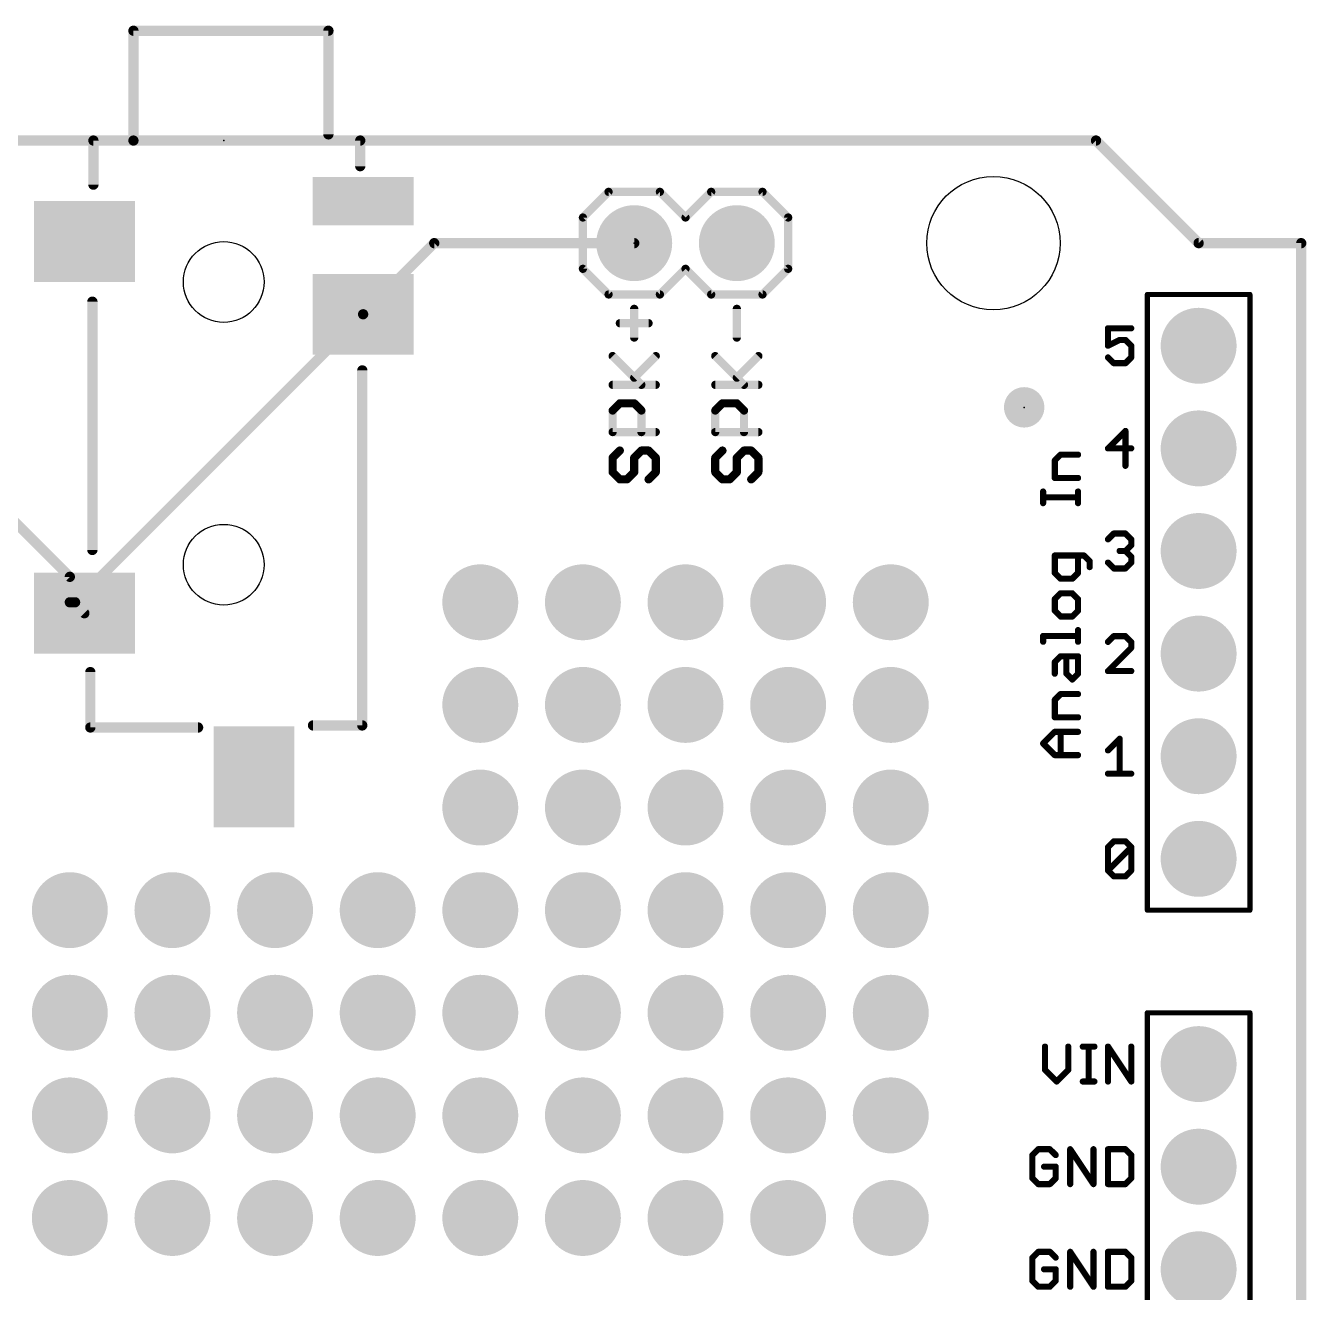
# Model space of a CAD drawing. Extents: x -0.1 to 53.5, y -15.6 to 62.5.
# Drawn here: x 21.77 to 53.47, y 31.18 to 62.53 of the extents above; entities that cross this region are included whole.
import ezdxf

# ---------------------------------------------------------------- set-up
doc = ezdxf.new("R2010")
doc.units = 0
for name, color, linetype in [('1', 12, 'CONTINUOUS'), ('16', 132, 'CONTINUOUS'), ('17', 110, 'CONTINUOUS'), ('18', 110, 'CONTINUOUS'), ('20', 53, 'CONTINUOUS'), ('21', 41, 'CONTINUOUS'), ('23', 53, 'CONTINUOUS'), ('51', 53, 'CONTINUOUS')]:
    doc.layers.add(name, color=color, linetype=linetype)

# ---------------------------------------------------------------- blocks, each defined once
blk = doc.blocks.new('RECT')
blk.add_solid([(-0.5, -0.5), (0.5, -0.5), (-0.5, 0.5), (0.5, 0.5)])
blk = doc.blocks.new('ROUNDP')
at = {"const_width": 0.5}
blk.add_lwpolyline([(0, -0.25, 1), (0, 0.25, 1), (0, -0.25)], format="xyb", dxfattribs=at)
blk = doc.blocks.new('PIE')
at = {"const_width": 0.5}
blk.add_lwpolyline([(0, -0.25, 1), (0, 0.25, 1), (0, -0.25)], format="xyb", dxfattribs=at)
blk = doc.blocks.new('ROUNDV')
at = {"const_width": 0.5}
blk.add_lwpolyline([(0, -0.25, 1), (0, 0.25, 1), (0, -0.25)], format="xyb", dxfattribs=at)

msp = doc.modelspace()

# ---------------------------------------------------------------- linework, layer by layer
at = {"layer": '1', "const_width": 0.254}
for points in [[(15.24, 59.69), (48.26, 59.69)], [(48.26, 59.69), (50.8, 57.15)], [(30.12, 55.39), (31.88, 57.15)], [(31.88, 57.15), (36.83, 57.15)], [(50.8, 57.15), (53.34, 57.15)], [(53.34, 57.15), (53.34, 2.54)], [(22.99, 48.26), (30.12, 55.39)], [(22.86, 48.89), (19.68, 52.07)], [(22.86, 48.26), (22.86, 48.89)], [(22.95, 48.26), (22.86, 48.26)], [(22.95, 48.26), (22.86, 48.26)], [(22.86, 48.26), (22.99, 48.26)], [(23.22, 47.99), (22.95, 48.26)], [(23.22, 47.99), (22.95, 48.26)]]:
    msp.add_lwpolyline(points, dxfattribs=at)
at = {"layer": '1', "const_width": 0.127}
for points in [[(48.3049, 59.7349, 1), (48.2151, 59.6451)], [(48.26, 59.6265, 1), (48.26, 59.7535)], [(31.88, 57.2135, 1), (31.88, 57.0865)], [(31.9249, 57.1051, 1), (31.8351, 57.1949)], [(36.83, 57.0865, 1), (36.83, 57.2135)], [(50.8, 57.2135, 1), (50.8, 57.0865)], [(50.7551, 57.1051, 1), (50.8449, 57.1949)], [(53.4035, 57.15, 1), (53.2765, 57.15)], [(53.34, 57.0865, 1), (53.34, 57.2135)], [(30.0751, 55.4349, 1), (30.1649, 55.3451)], [(30.1649, 55.3451, 1), (30.0751, 55.4349)], [(22.9235, 48.89, 1), (22.7965, 48.89)], [(22.8151, 48.8451, 1), (22.9049, 48.9349)], [(22.86, 48.3235, 1), (22.86, 48.1965)], [(22.86, 48.3235, 1), (22.86, 48.1965)], [(22.86, 48.3235, 1), (22.86, 48.1965)], [(22.7965, 48.26, 1), (22.9235, 48.26)], [(22.9949, 48.3049, 1), (22.9051, 48.2151)], [(22.9949, 48.3049, 1), (22.9051, 48.2151)], [(22.9451, 48.3049, 1), (23.0349, 48.2151)], [(22.95, 48.1965, 1), (22.95, 48.3235)], [(22.95, 48.1965, 1), (22.95, 48.3235)], [(22.99, 48.1965, 1), (22.99, 48.3235)], [(23.1751, 47.9451, 1), (23.2649, 48.0349)], [(23.1751, 47.9451, 1), (23.2649, 48.0349)]]:
    msp.add_lwpolyline(points, format="xyb", dxfattribs=at)
at = {"layer": '16', "const_width": 0.254}
for points in [[(15.24, 59.69), (48.26, 59.69)], [(48.26, 59.69), (50.8, 57.15)], [(50.8, 57.15), (53.34, 57.15)], [(53.34, 57.15), (53.34, 2.54)]]:
    msp.add_lwpolyline(points, dxfattribs=at)
at = {"layer": '16', "const_width": 0.127}
for points in [[(48.3049, 59.7349, 1), (48.2151, 59.6451)], [(48.26, 59.6265, 1), (48.26, 59.7535)], [(50.8, 57.2135, 1), (50.8, 57.0865)], [(50.7551, 57.1051, 1), (50.8449, 57.1949)], [(53.4035, 57.15, 1), (53.2765, 57.15)], [(53.34, 57.0865, 1), (53.34, 57.2135)]]:
    msp.add_lwpolyline(points, format="xyb", dxfattribs=at)
at = {"layer": '20', "const_width": 0.254}
for points in [[(15.24, 59.69), (48.26, 59.69)], [(48.26, 59.69), (50.8, 57.15)], [(50.8, 57.15), (53.34, 57.15)], [(53.34, 57.15), (53.34, 2.54)]]:
    msp.add_lwpolyline(points, dxfattribs=at)
at = {"layer": '20', "const_width": 0.127}
for points in [[(48.3049, 59.7349, 1), (48.2151, 59.6451)], [(48.26, 59.6265, 1), (48.26, 59.7535)], [(50.8, 57.2135, 1), (50.8, 57.0865)], [(50.7551, 57.1051, 1), (50.8449, 57.1949)], [(53.4035, 57.15, 1), (53.2765, 57.15)], [(53.34, 57.0865, 1), (53.34, 57.2135)]]:
    msp.add_lwpolyline(points, format="xyb", dxfattribs=at)
at = {"layer": '20'}
for centre, radius in [((45.72, 57.15), 1.651), ((26.67, 56.19), 1), ((26.67, 49.19), 1)]:
    msp.add_circle(centre, radius, dxfattribs=at)
at = {"layer": '21'}
for points, const_width in [([(36.195, 58.42), (35.56, 57.785)], 0.2032), ([(36.195, 58.42), (37.465, 58.42)], 0.2032), ([(37.465, 58.42), (38.1, 57.785)], 0.2032), ([(38.1, 57.785), (38.735, 58.42)], 0.2032), ([(38.735, 58.42), (40.005, 58.42)], 0.2032), ([(40.005, 58.42), (40.64, 57.785)], 0.2032), ([(35.56, 57.785), (35.56, 56.515)], 0.2032), ([(40.64, 57.785), (40.64, 56.515)], 0.2032), ([(35.56, 56.515), (36.195, 55.88)], 0.2032), ([(38.1, 56.515), (37.465, 55.88)], 0.2032), ([(38.735, 55.88), (38.1, 56.515)], 0.2032), ([(40.64, 56.515), (40.005, 55.88)], 0.2032), ([(23.4188, 55.7022), (23.4188, 49.5554)], 0.254), ([(37.465, 55.88), (36.195, 55.88)], 0.2032), ([(40.005, 55.88), (38.735, 55.88)], 0.2032), ([(36.8295, 54.8122), (36.8295, 55.524)], 0.2032), ([(39.3695, 54.8122), (39.3695, 55.524)], 0.2032), ([(36.4736, 55.1681), (37.1855, 55.1681)], 0.2032), ([(49.1326, 55.0425), (48.5564, 55.0425)], 0.1524), ([(48.5564, 55.0425), (48.5564, 54.6104)], 0.1524), ([(48.5564, 54.6104), (48.8445, 54.7544)], 0.1524), ([(48.8445, 54.7544), (48.9886, 54.7544)], 0.1524), ([(48.9886, 54.7544), (49.1326, 54.6104)], 0.1524), ([(49.1326, 54.6104), (49.1326, 54.3223)], 0.1524), ([(37.0075, 53.6428), (36.2957, 54.3546)], 0.2032), ([(36.8295, 53.8207), (37.3634, 54.3546)], 0.2032), ([(39.5475, 53.6428), (38.8357, 54.3546)], 0.2032), ([(39.3695, 53.8207), (39.9034, 54.3546)], 0.2032), ([(48.7004, 54.1782), (48.5564, 54.3223)], 0.1524), ([(48.9886, 54.1782), (48.7004, 54.1782)], 0.1524), ([(49.1326, 54.3223), (48.9886, 54.1782)], 0.1524), ([(30.099, 45.212), (30.099, 54.0004)], 0.254), ([(36.2957, 53.6428), (37.3634, 53.6428)], 0.2032), ([(38.8357, 53.6428), (39.9034, 53.6428)], 0.2032), ([(36.2957, 53.0073), (36.4736, 53.1852)], 0.2032), ([(36.4736, 53.1852), (36.8295, 53.1852)], 0.2032), ([(36.8295, 53.1852), (37.0075, 53.0073)], 0.2032), ([(38.8357, 53.0073), (39.0136, 53.1852)], 0.2032), ([(39.0136, 53.1852), (39.3695, 53.1852)], 0.2032), ([(39.3695, 53.1852), (39.5475, 53.0073)], 0.2032), ([(36.2957, 52.4734), (36.2957, 53.0073)], 0.2032), ([(37.0075, 53.0073), (37.0075, 52.4734)], 0.2032), ([(38.8357, 52.4734), (38.8357, 53.0073)], 0.2032), ([(39.5475, 53.0073), (39.5475, 52.4734)], 0.2032), ([(37.3634, 52.4734), (36.2957, 52.4734)], 0.2032), ([(39.9034, 52.4734), (38.8357, 52.4734)], 0.2032), ([(48.9886, 52.5025), (48.5564, 52.0704)], 0.1524), ([(48.9886, 51.6382), (48.9886, 52.5025)], 0.1524), ([(36.4736, 52.0158), (36.2957, 51.8379)], 0.2032), ([(36.8295, 51.8379), (37.0075, 52.0158)], 0.2032), ([(37.0075, 52.0158), (37.1855, 52.0158)], 0.2032), ([(37.1855, 52.0158), (37.3634, 51.8379)], 0.2032), ([(39.0136, 52.0158), (38.8357, 51.8379)], 0.2032), ([(39.3695, 51.8379), (39.5475, 52.0158)], 0.2032), ([(39.5475, 52.0158), (39.7255, 52.0158)], 0.2032), ([(39.7255, 52.0158), (39.9034, 51.8379)], 0.2032), ([(47.2393, 51.7698), (47.3833, 51.9139)], 0.1524), ([(47.3833, 51.9139), (47.8155, 51.9139)], 0.1524), ([(48.5564, 52.0704), (49.1326, 52.0704)], 0.1524), ([(36.2957, 51.8379), (36.2957, 51.482)], 0.2032), ([(36.8295, 51.482), (36.8295, 51.8379)], 0.2032), ([(37.3634, 51.8379), (37.3634, 51.482)], 0.2032), ([(38.8357, 51.8379), (38.8357, 51.482)], 0.2032), ([(39.3695, 51.482), (39.3695, 51.8379)], 0.2032), ([(39.9034, 51.8379), (39.9034, 51.482)], 0.2032), ([(47.2393, 51.3377), (47.2393, 51.7698)], 0.1524), ([(36.2957, 51.482), (36.4736, 51.304)], 0.2032), ([(36.4736, 51.304), (36.6516, 51.304)], 0.2032), ([(36.6516, 51.304), (36.8295, 51.482)], 0.2032), ([(37.3634, 51.482), (37.1855, 51.304)], 0.2032), ([(38.8357, 51.482), (39.0136, 51.304)], 0.2032), ([(39.0136, 51.304), (39.1916, 51.304)], 0.2032), ([(39.1916, 51.304), (39.3695, 51.482)], 0.2032), ([(39.9034, 51.482), (39.7255, 51.304)], 0.2032), ([(47.8155, 51.3377), (47.2393, 51.3377)], 0.1524), ([(46.9512, 50.714), (46.9512, 51.0021)], 0.1524), ([(47.8155, 50.714), (47.8155, 51.0021)], 0.1524), ([(47.8155, 50.8581), (46.9512, 50.8581)], 0.1524), ([(48.5564, 49.8185), (48.7004, 49.9625)], 0.1524), ([(48.7004, 49.9625), (48.9886, 49.9625)], 0.1524), ([(48.9886, 49.9625), (49.1326, 49.8185)], 0.1524), ([(49.1326, 49.8185), (49.1326, 49.6744)], 0.1524), ([(47.9596, 49.4192), (47.2393, 49.4192)], 0.1524), ([(47.2393, 49.4192), (47.2393, 48.987)], 0.1524), ([(47.8155, 48.987), (47.8155, 49.4192)], 0.1524), ([(48.1036, 49.2751), (47.9596, 49.4192)], 0.1524), ([(48.9886, 49.5304), (48.8445, 49.5304)], 0.1524), ([(49.1326, 49.6744), (48.9886, 49.5304)], 0.1524), ([(48.9886, 49.5304), (49.1326, 49.3863)], 0.1524), ([(49.1326, 49.3863), (49.1326, 49.2423)], 0.1524), ([(48.1036, 49.1311), (48.1036, 49.2751)], 0.1524), ([(48.7004, 49.0982), (48.5564, 49.2423)], 0.1524), ([(48.9886, 49.0982), (48.7004, 49.0982)], 0.1524), ([(49.1326, 49.2423), (48.9886, 49.0982)], 0.1524), ([(47.2393, 48.987), (47.3833, 48.843)], 0.1524), ([(47.3833, 48.843), (47.6714, 48.843)], 0.1524), ([(47.6714, 48.843), (47.8155, 48.987)], 0.1524), ([(47.3833, 48.4837), (47.2393, 48.3396)], 0.1524), ([(47.6714, 48.4837), (47.3833, 48.4837)], 0.1524), ([(47.8155, 48.3396), (47.6714, 48.4837)], 0.1524), ([(47.2393, 48.3396), (47.2393, 48.0515)], 0.1524), ([(47.8155, 48.0515), (47.8155, 48.3396)], 0.1524), ([(47.2393, 48.0515), (47.3833, 47.9074)], 0.1524), ([(47.3833, 47.9074), (47.6714, 47.9074)], 0.1524), ([(47.6714, 47.9074), (47.8155, 48.0515)], 0.1524), ([(47.8155, 47.2838), (47.8155, 47.5719)], 0.1524), ([(46.9512, 47.2838), (46.9512, 47.4278)], 0.1524), ([(46.9512, 47.4278), (47.8155, 47.4278)], 0.1524), ([(48.7004, 47.4225), (48.5564, 47.2785)], 0.1524), ([(48.9886, 47.4225), (48.7004, 47.4225)], 0.1524), ([(49.1326, 47.2785), (48.9886, 47.4225)], 0.1524), ([(49.1326, 47.1344), (49.1326, 47.2785)], 0.1524), ([(47.2393, 46.7804), (47.3833, 46.9245)], 0.1524), ([(47.3833, 46.9245), (47.8155, 46.9245)], 0.1524), ([(47.5274, 46.4923), (47.5274, 46.9245)], 0.1524), ([(47.8155, 46.9245), (47.8155, 46.4923)], 0.1524), ([(48.5564, 46.5582), (49.1326, 47.1344)], 0.1524), ([(23.368, 45.1612), (23.368, 46.5328)], 0.254), ([(47.2393, 46.4923), (47.2393, 46.7804)], 0.1524), ([(49.1326, 46.5582), (48.5564, 46.5582)], 0.1524), ([(47.6714, 46.3482), (47.5274, 46.4923)], 0.1524), ([(47.8155, 46.4923), (47.6714, 46.3482)], 0.1524), ([(47.2393, 45.8449), (47.3833, 45.989)], 0.1524), ([(47.3833, 45.989), (47.8155, 45.989)], 0.1524), ([(47.2393, 45.4127), (47.2393, 45.8449)], 0.1524), ([(28.8798, 45.212), (30.099, 45.212)], 0.254), ([(47.8155, 45.4127), (47.2393, 45.4127)], 0.1524), ([(26.035, 45.1612), (23.368, 45.1612)], 0.254), ([(46.9512, 44.7653), (47.2393, 45.0534)], 0.1524), ([(47.2393, 45.0534), (47.8155, 45.0534)], 0.1524), ([(47.3833, 44.4772), (47.3833, 45.0534)], 0.1524), ([(47.2393, 44.4772), (46.9512, 44.7653)], 0.1524), ([(48.5564, 44.5944), (48.8445, 44.8825)], 0.1524), ([(48.8445, 44.8825), (48.8445, 44.0182)], 0.1524), ([(47.8155, 44.4772), (47.2393, 44.4772)], 0.1524), ([(48.5564, 44.0182), (49.1326, 44.0182)], 0.1524), ([(48.5564, 42.1985), (48.7004, 42.3425)], 0.1524), ([(48.5564, 41.6223), (48.5564, 42.1985)], 0.1524), ([(48.5564, 41.6223), (49.1326, 42.1985)], 0.1524), ([(48.7004, 42.3425), (48.9886, 42.3425)], 0.1524), ([(48.9886, 42.3425), (49.1326, 42.1985)], 0.1524), ([(49.1326, 42.1985), (49.1326, 41.6223)], 0.1524), ([(48.7004, 41.4782), (48.5564, 41.6223)], 0.1524), ([(48.9886, 41.4782), (48.7004, 41.4782)], 0.1524), ([(49.1326, 41.6223), (48.9886, 41.4782)], 0.1524), ([(46.9972, 37.2625), (46.9972, 36.6863)], 0.1524), ([(47.5734, 36.6863), (47.5734, 37.2625)], 0.1524), ([(47.9327, 37.2625), (48.2208, 37.2625)], 0.1524), ([(48.0768, 36.3982), (48.0768, 37.2625)], 0.1524), ([(48.5564, 36.3982), (48.5564, 37.2625)], 0.1524), ([(48.5564, 37.2625), (49.1326, 36.3982)], 0.1524), ([(49.1326, 36.3982), (49.1326, 37.2625)], 0.1524), ([(46.9972, 36.6863), (47.2853, 36.3982)], 0.1524), ([(47.2853, 36.3982), (47.5734, 36.6863)], 0.1524), ([(47.9327, 36.3982), (48.2208, 36.3982)], 0.1524), ([(46.8294, 34.7225), (46.6853, 34.5785)], 0.1524), ([(46.6853, 34.5785), (46.6853, 34.0023)], 0.1524), ([(47.1175, 34.7225), (46.8294, 34.7225)], 0.1524), ([(47.2616, 34.5785), (47.1175, 34.7225)], 0.1524), ([(47.6209, 33.8582), (47.6209, 34.7225)], 0.1524), ([(47.6209, 34.7225), (48.1971, 33.8582)], 0.1524), ([(48.1971, 33.8582), (48.1971, 34.7225)], 0.1524), ([(48.5564, 34.7225), (48.5564, 33.8582)], 0.1524), ([(48.9886, 34.7225), (48.5564, 34.7225)], 0.1524), ([(49.1326, 34.5785), (48.9886, 34.7225)], 0.1524), ([(49.1326, 34.0023), (49.1326, 34.5785)], 0.1524), ([(47.2616, 34.2904), (46.9735, 34.2904)], 0.1524), ([(47.2616, 34.0023), (47.2616, 34.2904)], 0.1524), ([(46.6853, 34.0023), (46.8294, 33.8582)], 0.1524), ([(46.8294, 33.8582), (47.1175, 33.8582)], 0.1524), ([(47.1175, 33.8582), (47.2616, 34.0023)], 0.1524), ([(48.5564, 33.8582), (48.9886, 33.8582)], 0.1524), ([(48.9886, 33.8582), (49.1326, 34.0023)], 0.1524), ([(46.8294, 32.1825), (46.6853, 32.0385)], 0.1524), ([(46.6853, 32.0385), (46.6853, 31.4623)], 0.1524), ([(47.1175, 32.1825), (46.8294, 32.1825)], 0.1524), ([(47.2616, 32.0385), (47.1175, 32.1825)], 0.1524), ([(47.6209, 31.3182), (47.6209, 32.1825)], 0.1524), ([(47.6209, 32.1825), (48.1971, 31.3182)], 0.1524), ([(48.1971, 31.3182), (48.1971, 32.1825)], 0.1524), ([(48.5564, 32.1825), (48.5564, 31.3182)], 0.1524), ([(48.9886, 32.1825), (48.5564, 32.1825)], 0.1524), ([(49.1326, 32.0385), (48.9886, 32.1825)], 0.1524), ([(49.1326, 31.4623), (49.1326, 32.0385)], 0.1524), ([(47.2616, 31.7504), (46.9735, 31.7504)], 0.1524), ([(47.2616, 31.4623), (47.2616, 31.7504)], 0.1524), ([(46.6853, 31.4623), (46.8294, 31.3182)], 0.1524), ([(46.8294, 31.3182), (47.1175, 31.3182)], 0.1524), ([(47.1175, 31.3182), (47.2616, 31.4623)], 0.1524), ([(48.5564, 31.3182), (48.9886, 31.3182)], 0.1524), ([(48.9886, 31.3182), (49.1326, 31.4623)], 0.1524)]:
    msp.add_lwpolyline(points, dxfattribs=dict(at, const_width=const_width))
for points, const_width in [([(36.195, 58.4708, 1), (36.195, 58.3692)], 0.1016), ([(36.2309, 58.3841, 1), (36.1591, 58.4559)], 0.1016), ([(37.5009, 58.4559, 1), (37.4291, 58.3841)], 0.1016), ([(37.465, 58.3692, 1), (37.465, 58.4708)], 0.1016), ([(38.735, 58.4708, 1), (38.735, 58.3692)], 0.1016), ([(38.7709, 58.3841, 1), (38.6991, 58.4559)], 0.1016), ([(40.0409, 58.4559, 1), (39.9691, 58.3841)], 0.1016), ([(40.005, 58.3692, 1), (40.005, 58.4708)], 0.1016), ([(35.6108, 57.785, 1), (35.5092, 57.785)], 0.1016), ([(35.5241, 57.8209, 1), (35.5959, 57.7491)], 0.1016), ([(38.0641, 57.8209, 1), (38.1359, 57.7491)], 0.1016), ([(38.0641, 57.7491, 1), (38.1359, 57.8209)], 0.1016), ([(40.6908, 57.785, 1), (40.5892, 57.785)], 0.1016), ([(40.6041, 57.7491, 1), (40.6759, 57.8209)], 0.1016), ([(35.5959, 56.5509, 1), (35.5241, 56.4791)], 0.1016), ([(35.5092, 56.515, 1), (35.6108, 56.515)], 0.1016), ([(38.1359, 56.5509, 1), (38.0641, 56.4791)], 0.1016), ([(38.1359, 56.4791, 1), (38.0641, 56.5509)], 0.1016), ([(40.5892, 56.515, 1), (40.6908, 56.515)], 0.1016), ([(40.6759, 56.4791, 1), (40.6041, 56.5509)], 0.1016), ([(23.4823, 55.7022, 1), (23.3553, 55.7022)], 0.127), ([(36.195, 55.9308, 1), (36.195, 55.8292)], 0.1016), ([(36.1591, 55.8441, 1), (36.2309, 55.9159)], 0.1016), ([(37.4291, 55.9159, 1), (37.5009, 55.8441)], 0.1016), ([(37.465, 55.8292, 1), (37.465, 55.9308)], 0.1016), ([(38.735, 55.9308, 1), (38.735, 55.8292)], 0.1016), ([(38.6991, 55.8441, 1), (38.7709, 55.9159)], 0.1016), ([(39.9691, 55.9159, 1), (40.0409, 55.8441)], 0.1016), ([(40.005, 55.8292, 1), (40.005, 55.9308)], 0.1016), ([(36.8803, 55.524, 1), (36.7787, 55.524)], 0.1016), ([(39.4203, 55.524, 1), (39.3187, 55.524)], 0.1016), ([(36.4736, 55.2189, 1), (36.4736, 55.1173)], 0.1016), ([(37.1855, 55.1173, 1), (37.1855, 55.2189)], 0.1016), ([(36.7787, 54.8122, 1), (36.8803, 54.8122)], 0.1016), ([(39.3187, 54.8122, 1), (39.4203, 54.8122)], 0.1016), ([(48.5564, 55.0806, 1), (48.5564, 55.0044)], 0.0762), ([(48.5945, 55.0425, 1), (48.5183, 55.0425)], 0.0762), ([(49.1326, 55.0044, 1), (49.1326, 55.0806)], 0.0762), ([(48.5393, 54.6444, 1), (48.5734, 54.5763)], 0.0762), ([(48.5183, 54.6104, 1), (48.5945, 54.6104)], 0.0762), ([(48.8445, 54.7925, 1), (48.8445, 54.7163)], 0.0762), ([(48.8615, 54.7203, 1), (48.8275, 54.7885)], 0.0762), ([(49.0155, 54.7814, 1), (48.9616, 54.7275)], 0.0762), ([(48.9886, 54.7163, 1), (48.9886, 54.7925)], 0.0762), ([(49.1707, 54.6104, 1), (49.0945, 54.6104)], 0.0762), ([(49.1057, 54.5834, 1), (49.1595, 54.6373)], 0.0762), ([(36.3316, 54.3905, 1), (36.2598, 54.3187)], 0.1016), ([(37.3993, 54.3187, 1), (37.3275, 54.3905)], 0.1016), ([(38.8716, 54.3905, 1), (38.7998, 54.3187)], 0.1016), ([(39.9393, 54.3187, 1), (39.8675, 54.3905)], 0.1016), ([(48.5833, 54.3492, 1), (48.5294, 54.2953)], 0.0762), ([(48.7004, 54.2163, 1), (48.7004, 54.1401)], 0.0762), ([(48.6735, 54.1513, 1), (48.7274, 54.2051)], 0.0762), ([(48.9616, 54.2051, 1), (49.0155, 54.1513)], 0.0762), ([(48.9886, 54.1401, 1), (48.9886, 54.2163)], 0.0762), ([(49.0945, 54.3223, 1), (49.1707, 54.3223)], 0.0762), ([(49.1595, 54.2953, 1), (49.1057, 54.3492)], 0.0762), ([(30.1625, 54.0004, 1), (30.0355, 54.0004)], 0.127), ([(36.7936, 53.8567, 1), (36.8655, 53.7848)], 0.1016), ([(39.3336, 53.8567, 1), (39.4055, 53.7848)], 0.1016), ([(36.2957, 53.6936, 1), (36.2957, 53.592)], 0.1016), ([(36.9716, 53.6069, 1), (37.0434, 53.6787)], 0.1016), ([(37.3634, 53.592, 1), (37.3634, 53.6936)], 0.1016), ([(38.8357, 53.6936, 1), (38.8357, 53.592)], 0.1016), ([(39.5116, 53.6069, 1), (39.5834, 53.6787)], 0.1016), ([(39.9034, 53.592, 1), (39.9034, 53.6936)], 0.1016), ([(36.4736, 53.236, 1), (36.4736, 53.1344)], 0.1016), ([(36.5096, 53.1493, 1), (36.4377, 53.2211)], 0.1016), ([(36.8655, 53.2211, 1), (36.7936, 53.1493)], 0.1016), ([(36.8295, 53.1344, 1), (36.8295, 53.236)], 0.1016), ([(39.0136, 53.236, 1), (39.0136, 53.1344)], 0.1016), ([(39.0496, 53.1493, 1), (38.9777, 53.2211)], 0.1016), ([(39.4055, 53.2211, 1), (39.3336, 53.1493)], 0.1016), ([(39.3695, 53.1344, 1), (39.3695, 53.236)], 0.1016), ([(36.3465, 53.0073, 1), (36.2449, 53.0073)], 0.1016), ([(36.2598, 53.0432, 1), (36.3316, 52.9713)], 0.1016), ([(37.0583, 53.0073, 1), (36.9567, 53.0073)], 0.1016), ([(36.9716, 52.9713, 1), (37.0434, 53.0432)], 0.1016), ([(38.8865, 53.0073, 1), (38.7849, 53.0073)], 0.1016), ([(38.7998, 53.0432, 1), (38.8716, 52.9713)], 0.1016), ([(39.5983, 53.0073, 1), (39.4967, 53.0073)], 0.1016), ([(39.5116, 52.9713, 1), (39.5834, 53.0432)], 0.1016), ([(36.2957, 52.5242, 1), (36.2957, 52.4226)], 0.1016), ([(36.2449, 52.4734, 1), (36.3465, 52.4734)], 0.1016), ([(36.9567, 52.4734, 1), (37.0583, 52.4734)], 0.1016), ([(37.3634, 52.4226, 1), (37.3634, 52.5242)], 0.1016), ([(38.8357, 52.5242, 1), (38.8357, 52.4226)], 0.1016), ([(38.7849, 52.4734, 1), (38.8865, 52.4734)], 0.1016), ([(39.4967, 52.4734, 1), (39.5983, 52.4734)], 0.1016), ([(39.9034, 52.4226, 1), (39.9034, 52.5242)], 0.1016), ([(49.0267, 52.5025, 1), (48.9505, 52.5025)], 0.0762), ([(49.0155, 52.4756, 1), (48.9616, 52.5295)], 0.0762), ([(36.5096, 51.9799, 1), (36.4377, 52.0517)], 0.1016), ([(37.0075, 52.0666, 1), (37.0075, 51.965)], 0.1016), ([(37.0434, 51.9799, 1), (36.9716, 52.0517)], 0.1016), ([(37.2214, 52.0517, 1), (37.1495, 51.9799)], 0.1016), ([(37.1855, 51.965, 1), (37.1855, 52.0666)], 0.1016), ([(39.0496, 51.9799, 1), (38.9777, 52.0517)], 0.1016), ([(39.5475, 52.0666, 1), (39.5475, 51.965)], 0.1016), ([(39.5834, 51.9799, 1), (39.5116, 52.0517)], 0.1016), ([(39.7614, 52.0517, 1), (39.6895, 51.9799)], 0.1016), ([(39.7255, 51.965, 1), (39.7255, 52.0666)], 0.1016), ([(47.3833, 51.952, 1), (47.3833, 51.8758)], 0.0762), ([(47.4103, 51.887, 1), (47.3564, 51.9408)], 0.0762), ([(47.8155, 51.8758, 1), (47.8155, 51.952)], 0.0762), ([(48.5294, 52.0973, 1), (48.5833, 52.0434)], 0.0762), ([(48.5564, 52.1085, 1), (48.5564, 52.0323)], 0.0762), ([(49.1326, 52.0323, 1), (49.1326, 52.1085)], 0.0762), ([(36.3465, 51.8379, 1), (36.2449, 51.8379)], 0.1016), ([(36.2598, 51.8738, 1), (36.3316, 51.8019)], 0.1016), ([(36.8803, 51.8379, 1), (36.7787, 51.8379)], 0.1016), ([(36.7936, 51.8738, 1), (36.8655, 51.8019)], 0.1016), ([(37.4142, 51.8379, 1), (37.3126, 51.8379)], 0.1016), ([(37.3275, 51.8019, 1), (37.3993, 51.8738)], 0.1016), ([(38.8865, 51.8379, 1), (38.7849, 51.8379)], 0.1016), ([(38.7998, 51.8738, 1), (38.8716, 51.8019)], 0.1016), ([(39.4203, 51.8379, 1), (39.3187, 51.8379)], 0.1016), ([(39.3336, 51.8738, 1), (39.4055, 51.8019)], 0.1016), ([(39.9542, 51.8379, 1), (39.8526, 51.8379)], 0.1016), ([(39.8675, 51.8019, 1), (39.9393, 51.8738)], 0.1016), ([(47.2123, 51.7968, 1), (47.2662, 51.7429)], 0.0762), ([(47.2774, 51.7698, 1), (47.2012, 51.7698)], 0.0762), ([(48.9505, 51.6382, 1), (49.0267, 51.6382)], 0.0762), ([(36.3316, 51.5179, 1), (36.2598, 51.446)], 0.1016), ([(36.2449, 51.482, 1), (36.3465, 51.482)], 0.1016), ([(36.4736, 51.3548, 1), (36.4736, 51.2532)], 0.1016), ([(36.4377, 51.2681, 1), (36.5096, 51.3399)], 0.1016), ([(36.6157, 51.3399, 1), (36.6875, 51.2681)], 0.1016), ([(36.6516, 51.2532, 1), (36.6516, 51.3548)], 0.1016), ([(36.7787, 51.482, 1), (36.8803, 51.482)], 0.1016), ([(36.8655, 51.446, 1), (36.7936, 51.5179)], 0.1016), ([(37.1495, 51.3399, 1), (37.2214, 51.2681)], 0.1016), ([(37.3126, 51.482, 1), (37.4142, 51.482)], 0.1016), ([(37.3993, 51.446, 1), (37.3275, 51.5179)], 0.1016), ([(38.8716, 51.5179, 1), (38.7998, 51.446)], 0.1016), ([(38.7849, 51.482, 1), (38.8865, 51.482)], 0.1016), ([(39.0136, 51.3548, 1), (39.0136, 51.2532)], 0.1016), ([(38.9777, 51.2681, 1), (39.0496, 51.3399)], 0.1016), ([(39.1557, 51.3399, 1), (39.2275, 51.2681)], 0.1016), ([(39.1916, 51.2532, 1), (39.1916, 51.3548)], 0.1016), ([(39.3187, 51.482, 1), (39.4203, 51.482)], 0.1016), ([(39.4055, 51.446, 1), (39.3336, 51.5179)], 0.1016), ([(39.6895, 51.3399, 1), (39.7614, 51.2681)], 0.1016), ([(39.8526, 51.482, 1), (39.9542, 51.482)], 0.1016), ([(39.9393, 51.446, 1), (39.8675, 51.5179)], 0.1016), ([(47.2393, 51.3758, 1), (47.2393, 51.2996)], 0.0762), ([(47.2012, 51.3377, 1), (47.2774, 51.3377)], 0.0762), ([(47.8155, 51.2996, 1), (47.8155, 51.3758)], 0.0762), ([(46.9893, 51.0021, 1), (46.9131, 51.0021)], 0.0762), ([(47.8536, 51.0021, 1), (47.7774, 51.0021)], 0.0762), ([(46.9512, 50.8962, 1), (46.9512, 50.82)], 0.0762), ([(46.9131, 50.714, 1), (46.9893, 50.714)], 0.0762), ([(47.7774, 50.714, 1), (47.8536, 50.714)], 0.0762), ([(47.8155, 50.82, 1), (47.8155, 50.8962)], 0.0762), ([(48.5294, 49.8454, 1), (48.5833, 49.7915)], 0.0762), ([(48.7004, 50.0006, 1), (48.7004, 49.9244)], 0.0762), ([(48.7274, 49.9356, 1), (48.6735, 49.9895)], 0.0762), ([(49.0155, 49.9895, 1), (48.9616, 49.9356)], 0.0762), ([(48.9886, 49.9244, 1), (48.9886, 50.0006)], 0.0762), ([(49.1707, 49.8185, 1), (49.0945, 49.8185)], 0.0762), ([(49.1057, 49.7915, 1), (49.1595, 49.8454)], 0.0762), ([(23.3553, 49.5554, 1), (23.4823, 49.5554)], 0.127), ([(47.2393, 49.4573, 1), (47.2393, 49.3811)], 0.0762), ([(47.2774, 49.4192, 1), (47.2012, 49.4192)], 0.0762), ([(47.8536, 49.4192, 1), (47.7774, 49.4192)], 0.0762), ([(47.9865, 49.4461, 1), (47.9326, 49.3922)], 0.0762), ([(47.9596, 49.3811, 1), (47.9596, 49.4573)], 0.0762), ([(48.8445, 49.5685, 1), (48.8445, 49.4923)], 0.0762), ([(49.0155, 49.5573, 1), (48.9616, 49.5034)], 0.0762), ([(48.9616, 49.5573, 1), (49.0155, 49.5034)], 0.0762), ([(48.9886, 49.4923, 1), (48.9886, 49.5685)], 0.0762), ([(49.0945, 49.6744, 1), (49.1707, 49.6744)], 0.0762), ([(49.1707, 49.3863, 1), (49.0945, 49.3863)], 0.0762), ([(49.1595, 49.6475, 1), (49.1057, 49.7014)], 0.0762), ([(48.1417, 49.2751, 1), (48.0655, 49.2751)], 0.0762), ([(48.0655, 49.1311, 1), (48.1417, 49.1311)], 0.0762), ([(48.0767, 49.2482, 1), (48.1306, 49.3021)], 0.0762), ([(48.5833, 49.2692, 1), (48.5294, 49.2153)], 0.0762), ([(48.7004, 49.1363, 1), (48.7004, 49.0601)], 0.0762), ([(48.6735, 49.0713, 1), (48.7274, 49.1251)], 0.0762), ([(48.9616, 49.1251, 1), (49.0155, 49.0713)], 0.0762), ([(48.9886, 49.0601, 1), (48.9886, 49.1363)], 0.0762), ([(49.0945, 49.2423, 1), (49.1707, 49.2423)], 0.0762), ([(49.1057, 49.3594, 1), (49.1595, 49.4133)], 0.0762), ([(49.1595, 49.2153, 1), (49.1057, 49.2692)], 0.0762), ([(47.2662, 49.014, 1), (47.2123, 48.9601)], 0.0762), ([(47.2012, 48.987, 1), (47.2774, 48.987)], 0.0762), ([(47.3833, 48.8811, 1), (47.3833, 48.8049)], 0.0762), ([(47.3564, 48.816, 1), (47.4103, 48.8699)], 0.0762), ([(47.6445, 48.8699, 1), (47.6984, 48.816)], 0.0762), ([(47.6714, 48.8049, 1), (47.6714, 48.8811)], 0.0762), ([(47.7774, 48.987, 1), (47.8536, 48.987)], 0.0762), ([(47.8424, 48.9601, 1), (47.7886, 49.014)], 0.0762), ([(47.3833, 48.5218, 1), (47.3833, 48.4456)], 0.0762), ([(47.4103, 48.4567, 1), (47.3564, 48.5106)], 0.0762), ([(47.6984, 48.5106, 1), (47.6445, 48.4567)], 0.0762), ([(47.6714, 48.4456, 1), (47.6714, 48.5218)], 0.0762), ([(47.2123, 48.3666, 1), (47.2662, 48.3127)], 0.0762), ([(47.2774, 48.3396, 1), (47.2012, 48.3396)], 0.0762), ([(47.8536, 48.3396, 1), (47.7774, 48.3396)], 0.0762), ([(47.7886, 48.3127, 1), (47.8424, 48.3666)], 0.0762), ([(47.2662, 48.0784, 1), (47.2123, 48.0246)], 0.0762), ([(47.2012, 48.0515, 1), (47.2774, 48.0515)], 0.0762), ([(47.3833, 47.9455, 1), (47.3833, 47.8693)], 0.0762), ([(47.3564, 47.8805, 1), (47.4103, 47.9344)], 0.0762), ([(47.6445, 47.9344, 1), (47.6984, 47.8805)], 0.0762), ([(47.6714, 47.8693, 1), (47.6714, 47.9455)], 0.0762), ([(47.7774, 48.0515, 1), (47.8536, 48.0515)], 0.0762), ([(47.8424, 48.0246, 1), (47.7886, 48.0784)], 0.0762), ([(47.8536, 47.5719, 1), (47.7774, 47.5719)], 0.0762), ([(46.9893, 47.4278, 1), (46.9131, 47.4278)], 0.0762), ([(46.9512, 47.4659, 1), (46.9512, 47.3897)], 0.0762), ([(46.9131, 47.2838, 1), (46.9893, 47.2838)], 0.0762), ([(47.7774, 47.2838, 1), (47.8536, 47.2838)], 0.0762), ([(47.8155, 47.3897, 1), (47.8155, 47.4659)], 0.0762), ([(48.5294, 47.3054, 1), (48.5833, 47.2515)], 0.0762), ([(48.7004, 47.4606, 1), (48.7004, 47.3844)], 0.0762), ([(48.7274, 47.3956, 1), (48.6735, 47.4495)], 0.0762), ([(49.0155, 47.4495, 1), (48.9616, 47.3956)], 0.0762), ([(48.9886, 47.3844, 1), (48.9886, 47.4606)], 0.0762), ([(49.1707, 47.2785, 1), (49.0945, 47.2785)], 0.0762), ([(49.1057, 47.2515, 1), (49.1595, 47.3054)], 0.0762), ([(47.3833, 46.9626, 1), (47.3833, 46.8864)], 0.0762), ([(47.4103, 46.8975, 1), (47.3564, 46.9514)], 0.0762), ([(47.5655, 46.9245, 1), (47.4893, 46.9245)], 0.0762), ([(47.8536, 46.9245, 1), (47.7774, 46.9245)], 0.0762), ([(47.8155, 46.8864, 1), (47.8155, 46.9626)], 0.0762), ([(49.0945, 47.1344, 1), (49.1707, 47.1344)], 0.0762), ([(49.1595, 47.1075, 1), (49.1057, 47.1614)], 0.0762), ([(23.4315, 46.5328, 1), (23.3045, 46.5328)], 0.127), ([(47.2123, 46.8074, 1), (47.2662, 46.7535)], 0.0762), ([(47.2774, 46.7804, 1), (47.2012, 46.7804)], 0.0762), ([(48.5564, 46.5963, 1), (48.5564, 46.5201)], 0.0762), ([(48.5294, 46.5851, 1), (48.5833, 46.5313)], 0.0762), ([(49.1326, 46.5201, 1), (49.1326, 46.5963)], 0.0762), ([(47.2012, 46.4923, 1), (47.2774, 46.4923)], 0.0762), ([(47.5543, 46.5192, 1), (47.5004, 46.4654)], 0.0762), ([(47.4893, 46.4923, 1), (47.5655, 46.4923)], 0.0762), ([(47.6445, 46.3752, 1), (47.6984, 46.3213)], 0.0762), ([(47.6445, 46.3213, 1), (47.6984, 46.3752)], 0.0762), ([(47.7774, 46.4923, 1), (47.8536, 46.4923)], 0.0762), ([(47.8424, 46.4654, 1), (47.7886, 46.5192)], 0.0762), ([(47.3833, 46.0271, 1), (47.3833, 45.9509)], 0.0762), ([(47.4103, 45.962, 1), (47.3564, 46.0159)], 0.0762), ([(47.8155, 45.9509, 1), (47.8155, 46.0271)], 0.0762), ([(47.2774, 45.8449, 1), (47.2012, 45.8449)], 0.0762), ([(47.2123, 45.8718, 1), (47.2662, 45.818)], 0.0762), ([(28.8798, 45.2755, 1), (28.8798, 45.1485)], 0.127), ([(30.099, 45.1485, 1), (30.099, 45.2755)], 0.127), ([(47.2393, 45.4508, 1), (47.2393, 45.3746)], 0.0762), ([(47.2012, 45.4127, 1), (47.2774, 45.4127)], 0.0762), ([(47.8155, 45.3746, 1), (47.8155, 45.4508)], 0.0762), ([(23.368, 45.2247, 1), (23.368, 45.0977)], 0.127), ([(23.3045, 45.1612, 1), (23.4315, 45.1612)], 0.127), ([(26.035, 45.0977, 1), (26.035, 45.2247)], 0.127), ([(30.0355, 45.212, 1), (30.1625, 45.212)], 0.127), ([(47.2393, 45.0915, 1), (47.2393, 45.0153)], 0.0762), ([(47.2662, 45.0265, 1), (47.2123, 45.0804)], 0.0762), ([(47.4214, 45.0534, 1), (47.3452, 45.0534)], 0.0762), ([(47.8155, 45.0153, 1), (47.8155, 45.0915)], 0.0762), ([(46.9781, 44.7923, 1), (46.9242, 44.7384)], 0.0762), ([(46.9242, 44.7923, 1), (46.9781, 44.7384)], 0.0762), ([(48.8826, 44.8825, 1), (48.8064, 44.8825)], 0.0762), ([(48.8714, 44.8556, 1), (48.8176, 44.9095)], 0.0762), ([(47.2393, 44.5153, 1), (47.2393, 44.4391)], 0.0762), ([(47.2123, 44.4503, 1), (47.2662, 44.5041)], 0.0762), ([(47.3452, 44.4772, 1), (47.4214, 44.4772)], 0.0762), ([(47.8155, 44.4391, 1), (47.8155, 44.5153)], 0.0762), ([(48.5294, 44.6214, 1), (48.5833, 44.5675)], 0.0762), ([(48.5564, 44.0563, 1), (48.5564, 43.9801)], 0.0762), ([(49.1326, 43.9801, 1), (49.1326, 44.0563)], 0.0762), ([(48.8064, 44.0182, 1), (48.8826, 44.0182)], 0.0762), ([(48.5294, 42.2254, 1), (48.5833, 42.1715)], 0.0762), ([(48.5945, 42.1985, 1), (48.5183, 42.1985)], 0.0762), ([(48.7004, 42.3806, 1), (48.7004, 42.3044)], 0.0762), ([(48.7274, 42.3156, 1), (48.6735, 42.3695)], 0.0762), ([(49.0155, 42.3695, 1), (48.9616, 42.3156)], 0.0762), ([(48.9886, 42.3044, 1), (48.9886, 42.3806)], 0.0762), ([(49.1707, 42.1985, 1), (49.0945, 42.1985)], 0.0762), ([(49.1595, 42.1715, 1), (49.1057, 42.2254)], 0.0762), ([(49.1057, 42.1715, 1), (49.1595, 42.2254)], 0.0762), ([(48.5833, 41.6492, 1), (48.5294, 41.5953)], 0.0762), ([(48.5294, 41.6492, 1), (48.5833, 41.5953)], 0.0762), ([(48.5183, 41.6223, 1), (48.5945, 41.6223)], 0.0762), ([(48.7004, 41.5163, 1), (48.7004, 41.4401)], 0.0762), ([(48.6735, 41.4513, 1), (48.7274, 41.5051)], 0.0762), ([(48.9616, 41.5051, 1), (49.0155, 41.4513)], 0.0762), ([(48.9886, 41.4401, 1), (48.9886, 41.5163)], 0.0762), ([(49.0945, 41.6223, 1), (49.1707, 41.6223)], 0.0762), ([(49.1595, 41.5953, 1), (49.1057, 41.6492)], 0.0762), ([(47.0353, 37.2625, 1), (46.9591, 37.2625)], 0.0762), ([(47.6115, 37.2625, 1), (47.5353, 37.2625)], 0.0762), ([(47.9327, 37.3006, 1), (47.9327, 37.2244)], 0.0762), ([(48.1149, 37.2625, 1), (48.0387, 37.2625)], 0.0762), ([(48.2208, 37.2244, 1), (48.2208, 37.3006)], 0.0762), ([(48.5881, 37.2837, 1), (48.5247, 37.2414)], 0.0762), ([(48.5945, 37.2625, 1), (48.5183, 37.2625)], 0.0762), ([(49.1707, 37.2625, 1), (49.0945, 37.2625)], 0.0762), ([(47.0241, 36.7133, 1), (46.9702, 36.6594)], 0.0762), ([(46.9591, 36.6863, 1), (47.0353, 36.6863)], 0.0762), ([(47.2584, 36.4251, 1), (47.3122, 36.3713)], 0.0762), ([(47.2584, 36.3713, 1), (47.3122, 36.4251)], 0.0762), ([(47.5353, 36.6863, 1), (47.6115, 36.6863)], 0.0762), ([(47.6003, 36.6594, 1), (47.5465, 36.7133)], 0.0762), ([(47.9327, 36.4363, 1), (47.9327, 36.3601)], 0.0762), ([(48.2208, 36.3601, 1), (48.2208, 36.4363)], 0.0762), ([(49.1009, 36.3771, 1), (49.1643, 36.4193)], 0.0762), ([(48.0387, 36.3982, 1), (48.1149, 36.3982)], 0.0762), ([(48.5183, 36.3982, 1), (48.5945, 36.3982)], 0.0762), ([(49.0945, 36.3982, 1), (49.1707, 36.3982)], 0.0762), ([(46.7234, 34.5785, 1), (46.6472, 34.5785)], 0.0762), ([(46.6584, 34.6054, 1), (46.7123, 34.5515)], 0.0762), ([(46.8294, 34.7606, 1), (46.8294, 34.6844)], 0.0762), ([(46.8563, 34.6956, 1), (46.8025, 34.7495)], 0.0762), ([(47.1445, 34.7495, 1), (47.0906, 34.6956)], 0.0762), ([(47.1175, 34.6844, 1), (47.1175, 34.7606)], 0.0762), ([(47.2346, 34.5515, 1), (47.2885, 34.6054)], 0.0762), ([(47.6526, 34.7437, 1), (47.5892, 34.7014)], 0.0762), ([(47.659, 34.7225, 1), (47.5828, 34.7225)], 0.0762), ([(48.2352, 34.7225, 1), (48.159, 34.7225)], 0.0762), ([(48.5945, 34.7225, 1), (48.5183, 34.7225)], 0.0762), ([(48.5564, 34.7606, 1), (48.5564, 34.6844)], 0.0762), ([(49.0155, 34.7495, 1), (48.9616, 34.6956)], 0.0762), ([(48.9886, 34.6844, 1), (48.9886, 34.7606)], 0.0762), ([(49.1707, 34.5785, 1), (49.0945, 34.5785)], 0.0762), ([(49.1057, 34.5515, 1), (49.1595, 34.6054)], 0.0762), ([(46.9735, 34.3285, 1), (46.9735, 34.2523)], 0.0762), ([(47.2997, 34.2904, 1), (47.2235, 34.2904)], 0.0762), ([(47.2616, 34.2523, 1), (47.2616, 34.3285)], 0.0762), ([(46.7123, 34.0292, 1), (46.6584, 33.9753)], 0.0762), ([(46.6472, 34.0023, 1), (46.7234, 34.0023)], 0.0762), ([(46.8294, 33.8963, 1), (46.8294, 33.8201)], 0.0762), ([(46.8025, 33.8313, 1), (46.8563, 33.8851)], 0.0762), ([(47.0906, 33.8851, 1), (47.1445, 33.8313)], 0.0762), ([(47.1175, 33.8201, 1), (47.1175, 33.8963)], 0.0762), ([(47.2235, 34.0023, 1), (47.2997, 34.0023)], 0.0762), ([(47.2885, 33.9753, 1), (47.2346, 34.0292)], 0.0762), ([(48.5564, 33.8963, 1), (48.5564, 33.8201)], 0.0762), ([(48.9616, 33.8851, 1), (49.0155, 33.8313)], 0.0762), ([(48.9886, 33.8201, 1), (48.9886, 33.8963)], 0.0762), ([(49.0945, 34.0023, 1), (49.1707, 34.0023)], 0.0762), ([(49.1595, 33.9753, 1), (49.1057, 34.0292)], 0.0762), ([(47.5828, 33.8582, 1), (47.659, 33.8582)], 0.0762), ([(48.159, 33.8582, 1), (48.2352, 33.8582)], 0.0762), ([(48.1654, 33.8371, 1), (48.2288, 33.8793)], 0.0762), ([(48.5183, 33.8582, 1), (48.5945, 33.8582)], 0.0762), ([(46.7234, 32.0385, 1), (46.6472, 32.0385)], 0.0762), ([(46.6584, 32.0654, 1), (46.7123, 32.0115)], 0.0762), ([(46.8294, 32.2206, 1), (46.8294, 32.1444)], 0.0762), ([(46.8563, 32.1556, 1), (46.8025, 32.2095)], 0.0762), ([(47.1445, 32.2095, 1), (47.0906, 32.1556)], 0.0762), ([(47.1175, 32.1444, 1), (47.1175, 32.2206)], 0.0762), ([(47.2346, 32.0115, 1), (47.2885, 32.0654)], 0.0762), ([(47.6526, 32.2037, 1), (47.5892, 32.1614)], 0.0762), ([(47.659, 32.1825, 1), (47.5828, 32.1825)], 0.0762), ([(48.2352, 32.1825, 1), (48.159, 32.1825)], 0.0762), ([(48.5945, 32.1825, 1), (48.5183, 32.1825)], 0.0762), ([(48.5564, 32.2206, 1), (48.5564, 32.1444)], 0.0762), ([(49.0155, 32.2095, 1), (48.9616, 32.1556)], 0.0762), ([(48.9886, 32.1444, 1), (48.9886, 32.2206)], 0.0762), ([(49.1707, 32.0385, 1), (49.0945, 32.0385)], 0.0762), ([(49.1057, 32.0115, 1), (49.1595, 32.0654)], 0.0762), ([(46.9735, 31.7885, 1), (46.9735, 31.7123)], 0.0762), ([(47.2997, 31.7504, 1), (47.2235, 31.7504)], 0.0762), ([(47.2616, 31.7123, 1), (47.2616, 31.7885)], 0.0762), ([(46.7123, 31.4892, 1), (46.6584, 31.4353)], 0.0762), ([(46.6472, 31.4623, 1), (46.7234, 31.4623)], 0.0762), ([(46.8294, 31.3563, 1), (46.8294, 31.2801)], 0.0762), ([(47.1175, 31.2801, 1), (47.1175, 31.3563)], 0.0762), ([(47.2235, 31.4623, 1), (47.2997, 31.4623)], 0.0762), ([(47.2885, 31.4353, 1), (47.2346, 31.4892)], 0.0762), ([(48.5564, 31.3563, 1), (48.5564, 31.2801)], 0.0762), ([(48.9886, 31.2801, 1), (48.9886, 31.3563)], 0.0762), ([(49.0945, 31.4623, 1), (49.1707, 31.4623)], 0.0762), ([(49.1595, 31.4353, 1), (49.1057, 31.4892)], 0.0762), ([(46.8025, 31.2913, 1), (46.8563, 31.3451)], 0.0762), ([(47.0906, 31.3451, 1), (47.1445, 31.2913)], 0.0762), ([(47.5828, 31.3182, 1), (47.659, 31.3182)], 0.0762), ([(48.159, 31.3182, 1), (48.2352, 31.3182)], 0.0762), ([(48.1654, 31.2971, 1), (48.2288, 31.3393)], 0.0762), ([(48.5183, 31.3182, 1), (48.5945, 31.3182)], 0.0762), ([(48.9616, 31.3451, 1), (49.0155, 31.2913)], 0.0762)]:
    msp.add_lwpolyline(points, format="xyb", dxfattribs=dict(at, const_width=const_width))
at = {"layer": '23'}
for p in [(26.67, 59.69), (36.83, 57.15), (46.482, 53.086)]:
    msp.add_point(p, dxfattribs=at)
at = {"layer": '51'}
for points, const_width in [([(29.2608, 62.4078), (24.4348, 62.4078)], 0.254), ([(24.4348, 62.4078), (24.4348, 59.69)], 0.254), ([(29.2608, 59.8424), (29.2608, 62.4078)], 0.254), ([(48.26, 59.69), (15.24, 59.69)], 0.254), ([(24.4348, 59.69), (23.4442, 59.69)], 0.254), ([(23.4442, 59.69), (23.4442, 58.5978)], 0.254), ([(30.0482, 59.69), (24.4348, 59.69)], 0.254), ([(30.0482, 59.055), (30.0482, 59.69)], 0.254), ([(50.8, 57.15), (48.26, 59.69)], 0.254), ([(53.34, 57.15), (50.8, 57.15)], 0.254), ([(53.34, 2.54), (53.34, 57.15)], 0.254), ([(49.53, 40.64), (49.53, 55.88)], 0.127), ([(49.53, 55.88), (52.07, 55.88)], 0.127), ([(52.07, 55.88), (52.07, 40.64)], 0.127), ([(52.07, 40.64), (49.53, 40.64)], 0.127), ([(52.07, 38.1), (49.53, 38.1)], 0.127), ([(49.53, 38.1), (49.53, 22.86)], 0.127), ([(52.07, 22.86), (52.07, 38.1)], 0.127)]:
    msp.add_lwpolyline(points, dxfattribs=dict(at, const_width=const_width))
for points, const_width in [([(24.4348, 62.4713, 1), (24.4348, 62.3443)], 0.127), ([(24.4983, 62.4078, 1), (24.3713, 62.4078)], 0.127), ([(29.3243, 62.4078, 1), (29.1973, 62.4078)], 0.127), ([(29.2608, 62.3443, 1), (29.2608, 62.4713)], 0.127), ([(23.4442, 59.7535, 1), (23.4442, 59.6265)], 0.127), ([(23.5077, 59.69, 1), (23.3807, 59.69)], 0.127), ([(24.4348, 59.7535, 1), (24.4348, 59.6265)], 0.127), ([(24.3713, 59.69, 1), (24.4983, 59.69)], 0.127), ([(24.4348, 59.6265, 1), (24.4348, 59.7535)], 0.127), ([(29.1973, 59.8424, 1), (29.3243, 59.8424)], 0.127), ([(30.1117, 59.69, 1), (29.9847, 59.69)], 0.127), ([(30.0482, 59.6265, 1), (30.0482, 59.7535)], 0.127), ([(48.3049, 59.7349, 1), (48.2151, 59.6451)], 0.127), ([(48.26, 59.6265, 1), (48.26, 59.7535)], 0.127), ([(29.9847, 59.055, 1), (30.1117, 59.055)], 0.127), ([(23.3807, 58.5978, 1), (23.5077, 58.5978)], 0.127), ([(50.8, 57.2135, 1), (50.8, 57.0865)], 0.127), ([(50.7551, 57.1051, 1), (50.8449, 57.1949)], 0.127), ([(53.4035, 57.15, 1), (53.2765, 57.15)], 0.127), ([(53.34, 57.0865, 1), (53.34, 57.2135)], 0.127), ([(49.5618, 55.88, 1), (49.4982, 55.88)], 0.0635), ([(49.53, 55.9118, 1), (49.53, 55.8483)], 0.0635), ([(52.1018, 55.88, 1), (52.0382, 55.88)], 0.0635), ([(52.07, 55.8483, 1), (52.07, 55.9118)], 0.0635), ([(49.53, 40.6718, 1), (49.53, 40.6082)], 0.0635), ([(49.4982, 40.64, 1), (49.5618, 40.64)], 0.0635), ([(52.0382, 40.64, 1), (52.1018, 40.64)], 0.0635), ([(52.07, 40.6082, 1), (52.07, 40.6718)], 0.0635), ([(49.53, 38.1318, 1), (49.53, 38.0682)], 0.0635), ([(49.5618, 38.1, 1), (49.4982, 38.1)], 0.0635), ([(52.1018, 38.1, 1), (52.0382, 38.1)], 0.0635), ([(52.07, 38.0682, 1), (52.07, 38.1318)], 0.0635)]:
    msp.add_lwpolyline(points, format="xyb", dxfattribs=dict(at, const_width=const_width))

# ---------------------------------------------------------------- block references
at = {"layer": '1', "yscale": 2.5}
for p, xscale, rotation in [((30.12, 58.19), 1.2, 90), ((23.22, 57.19), 2, 270), ((30.12, 55.39), 2, 270), ((23.22, 47.99), 2, 270)]:
    msp.add_blockref('RECT', p, dxfattribs=dict(at, xscale=xscale, rotation=rotation))
at = {"layer": '1'}
msp.add_blockref('PIE', (46.482, 53.086), dxfattribs=at)
at = {"layer": '1', "xscale": 2, "yscale": 2.5}
msp.add_blockref('RECT', (27.42, 43.94), dxfattribs=at)
at = {"layer": '17', "xscale": 1.8796, "yscale": 1.8796, "rotation": 90}
for p in [(36.83, 57.15), (36.83, 57.15), (39.37, 57.15), (39.37, 57.15), (50.8, 54.61), (50.8, 54.61), (50.8, 52.07), (50.8, 52.07), (50.8, 49.53), (50.8, 49.53), (50.8, 46.99), (50.8, 46.99), (50.8, 44.45), (50.8, 44.45), (50.8, 41.91), (50.8, 41.91), (50.8, 36.83), (50.8, 36.83), (50.8, 34.29), (50.8, 34.29), (50.8, 31.75), (50.8, 31.75)]:
    msp.add_blockref('ROUNDP', p, dxfattribs=at)
at = {"layer": '18', "xscale": 1.8796, "yscale": 1.8796}
for p in [(33.02, 48.26), (33.02, 48.26), (35.56, 48.26), (35.56, 48.26), (38.1, 48.26), (38.1, 48.26), (40.64, 48.26), (40.64, 48.26), (43.18, 48.26), (43.18, 48.26), (33.02, 45.72), (33.02, 45.72), (35.56, 45.72), (35.56, 45.72), (38.1, 45.72), (38.1, 45.72), (40.64, 45.72), (40.64, 45.72), (43.18, 45.72), (43.18, 45.72), (33.02, 43.18), (33.02, 43.18), (35.56, 43.18), (35.56, 43.18), (38.1, 43.18), (38.1, 43.18), (40.64, 43.18), (40.64, 43.18), (43.18, 43.18), (43.18, 43.18), (22.86, 40.64), (22.86, 40.64), (25.4, 40.64), (25.4, 40.64), (27.94, 40.64), (27.94, 40.64), (30.48, 40.64), (30.48, 40.64), (33.02, 40.64), (33.02, 40.64), (35.56, 40.64), (35.56, 40.64), (38.1, 40.64), (38.1, 40.64), (40.64, 40.64), (40.64, 40.64), (43.18, 40.64), (43.18, 40.64), (22.86, 38.1), (22.86, 38.1), (25.4, 38.1), (25.4, 38.1), (27.94, 38.1), (27.94, 38.1), (30.48, 38.1), (30.48, 38.1), (33.02, 38.1), (33.02, 38.1), (35.56, 38.1), (35.56, 38.1), (38.1, 38.1), (38.1, 38.1), (40.64, 38.1), (40.64, 38.1), (43.18, 38.1), (43.18, 38.1), (22.86, 35.56), (22.86, 35.56), (25.4, 35.56), (25.4, 35.56), (27.94, 35.56), (27.94, 35.56), (30.48, 35.56), (30.48, 35.56), (33.02, 35.56), (33.02, 35.56), (35.56, 35.56), (35.56, 35.56), (38.1, 35.56), (38.1, 35.56), (40.64, 35.56), (40.64, 35.56), (43.18, 35.56), (43.18, 35.56), (22.86, 33.02), (22.86, 33.02), (25.4, 33.02), (25.4, 33.02), (27.94, 33.02), (27.94, 33.02), (30.48, 33.02), (30.48, 33.02), (33.02, 33.02), (33.02, 33.02), (35.56, 33.02), (35.56, 33.02), (38.1, 33.02), (38.1, 33.02), (40.64, 33.02), (40.64, 33.02), (43.18, 33.02), (43.18, 33.02)]:
    msp.add_blockref('ROUNDV', p, dxfattribs=at)
at = {"layer": '51', "xscale": 0.508, "yscale": 0.508}
for p in [(36.83, 57.15), (39.37, 57.15)]:
    msp.add_blockref('RECT', p, dxfattribs=at)

doc.saveas('drawing.dxf')
